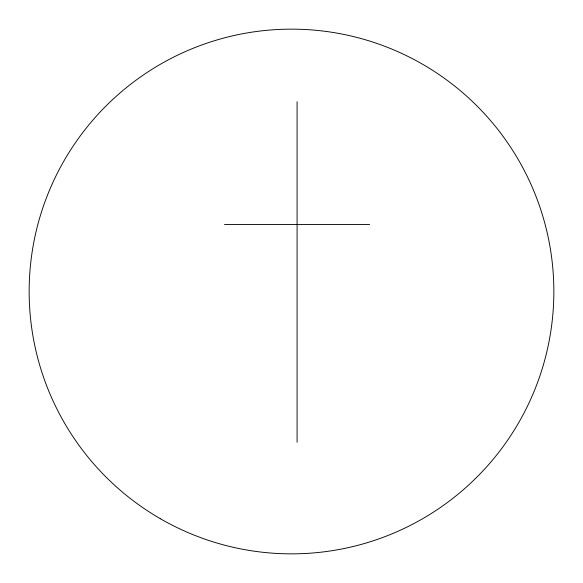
<?xml version="1.0" encoding="UTF-8"?>
<svg xmlns="http://www.w3.org/2000/svg" width="583" height="583" viewBox="0 0 583 583"><rect width="100%" height="100%" fill="white"/><g stroke="black" fill="none" stroke-linecap="round" stroke-linejoin="round"><path stroke-width="0.87" d="M224.513 224.513L369.644 224.513M297.082 101.712L297.082 442.213M160.325 518.702A262.35 262.35 0 0 0 553.85 291.5A262.35 262.35 0 0 0 160.325 64.298A262.35 262.35 0 0 0 160.325 518.702"/></g></svg>
